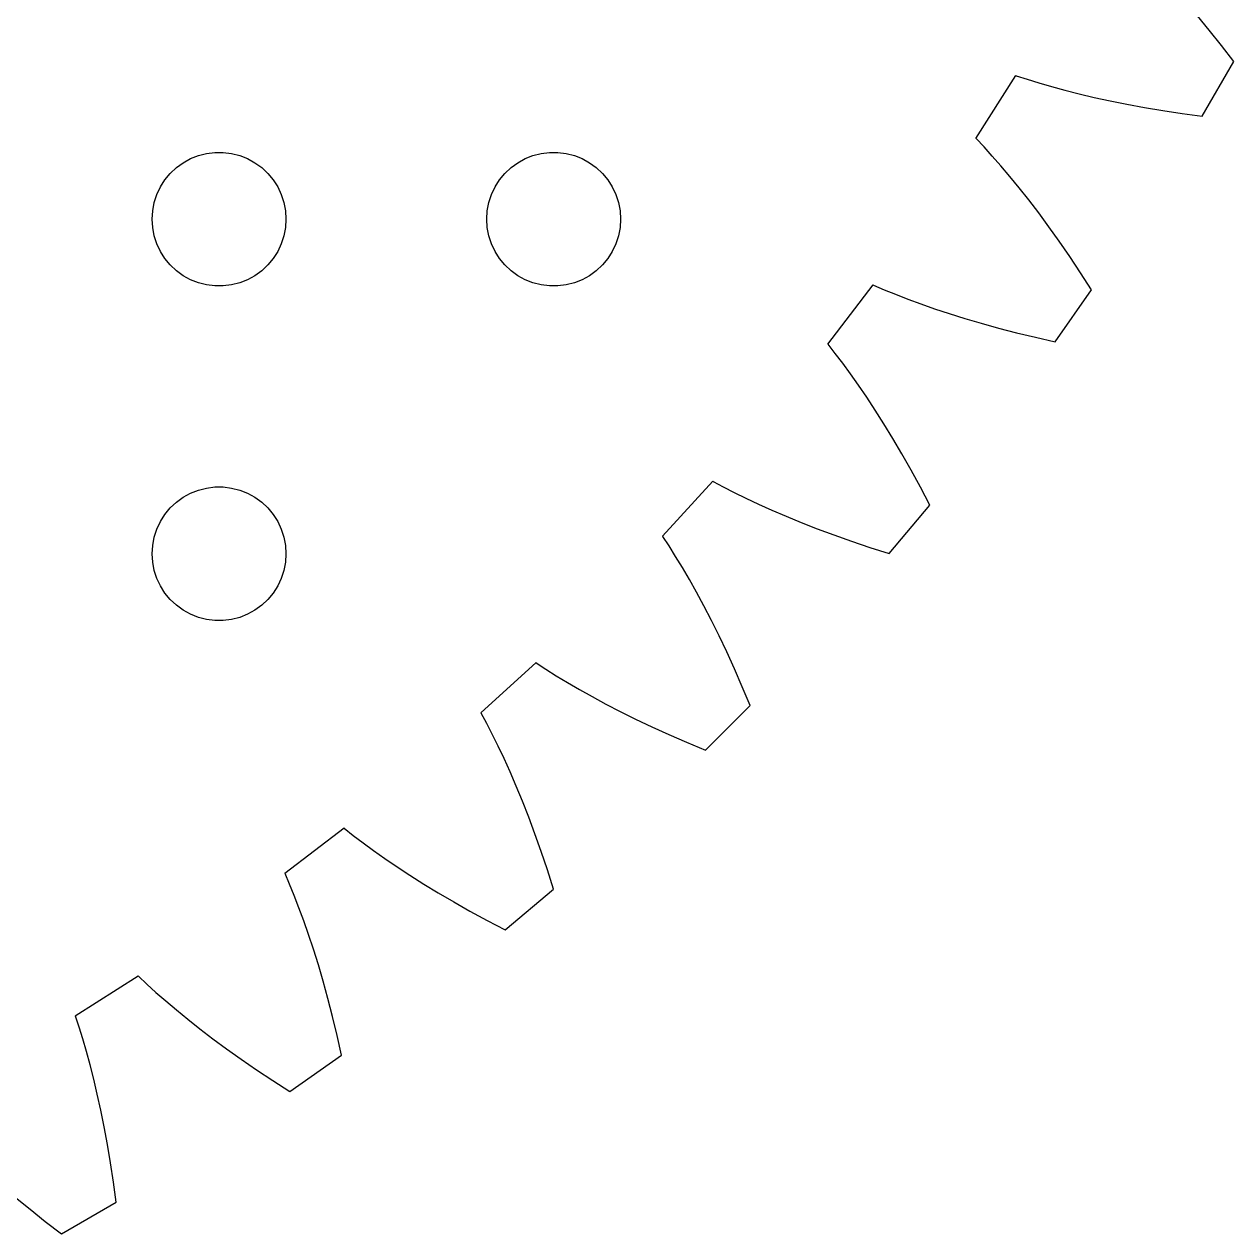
# Model space of a CAD drawing. Header units: metres. Extents: x -69 to 69, y -69 to 69.
# Drawn here: x 33.13 to 60.25, y -60.25 to -33.13 of the extents above; entities that cross this region are included whole.
import ezdxf

# ---------------------------------------------------------------- set-up
doc = ezdxf.new("R2010")
doc.units = ezdxf.units.M

msp = doc.modelspace()

# ---------------------------------------------------------------- linework, layer by layer
for p, q in [((59.6965, -33.2631), (59.4301, -32.94)), ((59.9686, -33.6047), (59.6965, -33.2631)), ((60.2459, -33.9651), (59.9686, -33.6047)), ((59.5376, -35.1919), (60.2459, -33.9651)), ((54.4625, -35.6875), (55.3633, -34.2792)), ((55.3633, -34.2792), (55.3705, -34.2837)), ((55.3705, -34.2837), (55.615, -34.3639)), ((55.615, -34.3639), (55.8779, -34.4454)), ((55.8779, -34.4454), (56.1594, -34.5274)), ((56.1594, -34.5274), (56.4595, -34.6094)), ((56.4595, -34.6094), (56.7783, -34.6908)), ((56.7783, -34.6908), (57.116, -34.771)), ((57.116, -34.771), (57.4724, -34.8493)), ((57.4724, -34.8493), (57.8477, -34.9252)), ((57.8477, -34.9252), (58.2419, -34.998)), ((58.2419, -34.998), (58.655, -35.0671)), ((58.655, -35.0671), (59.0869, -35.132)), ((59.0869, -35.132), (59.5376, -35.1919)), ((54.4722, -35.6938), (54.4625, -35.6875)), ((54.6482, -35.8814), (54.4722, -35.6938)), ((37.0365, -36.0734), (37.2189, -36.0266)), ((37.2189, -36.0266), (37.4058, -36.003)), ((37.4058, -36.003), (37.5942, -36.003)), ((37.5942, -36.003), (37.7811, -36.0266)), ((37.7811, -36.0266), (37.9635, -36.0734)), ((44.5365, -36.0734), (44.7189, -36.0266)), ((44.7189, -36.0266), (44.9058, -36.003)), ((44.9058, -36.003), (45.0942, -36.003)), ((45.0942, -36.003), (45.2811, -36.0266)), ((45.2811, -36.0266), (45.4635, -36.0734)), ((54.8331, -36.0853), (54.6482, -35.8814)), ((36.5439, -36.3442), (36.6963, -36.2335)), ((36.6963, -36.2335), (36.8613, -36.1428)), ((36.8613, -36.1428), (37.0365, -36.0734)), ((37.9635, -36.0734), (38.1387, -36.1428)), ((38.1387, -36.1428), (38.3037, -36.2335)), ((38.3037, -36.2335), (38.4561, -36.3442)), ((44.0439, -36.3442), (44.1963, -36.2335)), ((44.1963, -36.2335), (44.3613, -36.1428)), ((44.3613, -36.1428), (44.5365, -36.0734)), ((45.4635, -36.0734), (45.6387, -36.1428)), ((45.6387, -36.1428), (45.8037, -36.2335)), ((45.8037, -36.2335), (45.9561, -36.3442)), ((55.0264, -36.3058), (54.8331, -36.0853)), ((55.2276, -36.5431), (55.0264, -36.3058)), ((36.2865, -36.6183), (36.4065, -36.4732)), ((36.4065, -36.4732), (36.5439, -36.3442)), ((38.4561, -36.3442), (38.5934, -36.4732)), ((38.5934, -36.4732), (38.7135, -36.6183)), ((43.7865, -36.6183), (43.9065, -36.4732)), ((43.9065, -36.4732), (44.0439, -36.3442)), ((45.9561, -36.3442), (46.0934, -36.4732)), ((46.0934, -36.4732), (46.2135, -36.6183)), ((55.4361, -36.7977), (55.2276, -36.5431)), ((36.1053, -36.9478), (36.1855, -36.7774)), ((36.1855, -36.7774), (36.2865, -36.6183)), ((38.7135, -36.6183), (38.8145, -36.7774)), ((38.8145, -36.7774), (38.8947, -36.9478)), ((43.6053, -36.9478), (43.6855, -36.7774)), ((43.6855, -36.7774), (43.7865, -36.6183)), ((46.2135, -36.6183), (46.3145, -36.7774)), ((46.3145, -36.7774), (46.3947, -36.9478)), ((55.6515, -37.0698), (55.4361, -36.7977)), ((36.0118, -37.312), (36.0471, -37.127)), ((36.0471, -37.127), (36.1053, -36.9478)), ((38.8947, -36.9478), (38.9529, -37.127)), ((38.9529, -37.127), (38.9882, -37.312)), ((43.5118, -37.312), (43.5471, -37.127)), ((43.5471, -37.127), (43.6053, -36.9478)), ((46.3947, -36.9478), (46.4529, -37.127)), ((46.4529, -37.127), (46.4882, -37.312)), ((55.8731, -37.3598), (55.6515, -37.0698)), ((36, -37.5), (36.0118, -37.312)), ((38.9882, -37.312), (39, -37.5)), ((43.5, -37.5), (43.5118, -37.312)), ((46.4882, -37.312), (46.5, -37.5)), ((56.1005, -37.6678), (55.8731, -37.3598)), ((36.0118, -37.688), (36, -37.5)), ((36.0471, -37.873), (36.0118, -37.688)), ((38.9882, -37.688), (38.9529, -37.873)), ((39, -37.5), (38.9882, -37.688)), ((43.5118, -37.688), (43.5, -37.5)), ((43.5471, -37.873), (43.5118, -37.688)), ((46.4882, -37.688), (46.4529, -37.873)), ((46.5, -37.5), (46.4882, -37.688)), ((56.3331, -37.9943), (56.1005, -37.6678)), ((36.1053, -38.0522), (36.0471, -37.873)), ((38.9529, -37.873), (38.8947, -38.0522)), ((43.6053, -38.0522), (43.5471, -37.873)), ((46.4529, -37.873), (46.3947, -38.0522)), ((36.1855, -38.2226), (36.1053, -38.0522)), ((36.2865, -38.3817), (36.1855, -38.2226)), ((38.8145, -38.2226), (38.7135, -38.3817)), ((38.8947, -38.0522), (38.8145, -38.2226)), ((43.6855, -38.2226), (43.6053, -38.0522)), ((43.7865, -38.3817), (43.6855, -38.2226)), ((46.3145, -38.2226), (46.2135, -38.3817)), ((46.3947, -38.0522), (46.3145, -38.2226)), ((56.5703, -38.3394), (56.3331, -37.9943)), ((36.4065, -38.5268), (36.2865, -38.3817)), ((38.7135, -38.3817), (38.5934, -38.5268)), ((43.9065, -38.5268), (43.7865, -38.3817)), ((46.2135, -38.3817), (46.0934, -38.5268)), ((56.8116, -38.7035), (56.5703, -38.3394)), ((36.5439, -38.6558), (36.4065, -38.5268)), ((36.6963, -38.7665), (36.5439, -38.6558)), ((36.8613, -38.8572), (36.6963, -38.7665)), ((38.3037, -38.7665), (38.1387, -38.8572)), ((38.4561, -38.6558), (38.3037, -38.7665)), ((38.5934, -38.5268), (38.4561, -38.6558)), ((44.0439, -38.6558), (43.9065, -38.5268)), ((44.1963, -38.7665), (44.0439, -38.6558)), ((44.3613, -38.8572), (44.1963, -38.7665)), ((45.8037, -38.7665), (45.6387, -38.8572)), ((45.9561, -38.6558), (45.8037, -38.7665)), ((46.0934, -38.5268), (45.9561, -38.6558)), ((57.0564, -39.0866), (56.8116, -38.7035)), ((37.0365, -38.9266), (36.8613, -38.8572)), ((37.2189, -38.9734), (37.0365, -38.9266)), ((37.4058, -38.997), (37.2189, -38.9734)), ((37.5942, -38.997), (37.4058, -38.997)), ((37.7811, -38.9734), (37.5942, -38.997)), ((37.9635, -38.9266), (37.7811, -38.9734)), ((38.1387, -38.8572), (37.9635, -38.9266)), ((44.5365, -38.9266), (44.3613, -38.8572)), ((44.7189, -38.9734), (44.5365, -38.9266)), ((44.9058, -38.997), (44.7189, -38.9734)), ((45.0942, -38.997), (44.9058, -38.997)), ((45.2811, -38.9734), (45.0942, -38.997)), ((45.4635, -38.9266), (45.2811, -38.9734)), ((45.6387, -38.8572), (45.4635, -38.9266)), ((51.1449, -40.2984), (52.165, -38.974)), ((52.165, -38.974), (52.1718, -38.9791)), ((52.1718, -38.9791), (52.4083, -39.0803)), ((52.4083, -39.0803), (52.6631, -39.1844)), ((52.6631, -39.1844), (52.9364, -39.2906)), ((52.9364, -39.2906), (53.2282, -39.3985)), ((56.2438, -40.2471), (57.0564, -39.0866)), ((53.2282, -39.3985), (53.5388, -39.5074)), ((53.5388, -39.5074), (53.8681, -39.6167)), ((53.8681, -39.6167), (54.2164, -39.7257)), ((54.2164, -39.7257), (54.5837, -39.834)), ((54.5837, -39.834), (54.97, -39.9409)), ((54.97, -39.9409), (55.3755, -40.0458)), ((55.3755, -40.0458), (55.8001, -40.1481)), ((51.154, -40.3055), (51.1449, -40.2984)), ((51.313, -40.5078), (51.154, -40.3055)), ((55.8001, -40.1481), (56.2438, -40.2471)), ((51.4794, -40.727), (51.313, -40.5078)), ((51.6528, -40.9635), (51.4794, -40.727)), ((51.8325, -41.2175), (51.6528, -40.9635)), ((52.0181, -41.4892), (51.8325, -41.2175)), ((52.2088, -41.7791), (52.0181, -41.4892)), ((52.4044, -42.0872), (52.2088, -41.7791)), ((52.604, -42.414), (52.4044, -42.0872)), ((52.8073, -42.7595), (52.604, -42.414)), ((53.0135, -43.124), (52.8073, -42.7595)), ((47.438, -44.6026), (48.5697, -43.3722)), ((48.5697, -43.3722), (48.576, -43.3778)), ((48.576, -43.3778), (48.8028, -43.4993)), ((53.2222, -43.5076), (53.0135, -43.124)), ((36.6963, -43.7335), (36.8613, -43.6428)), ((36.8613, -43.6428), (37.0365, -43.5734)), ((37.0365, -43.5734), (37.2189, -43.5266)), ((37.2189, -43.5266), (37.4058, -43.503)), ((37.4058, -43.503), (37.5942, -43.503)), ((37.5942, -43.503), (37.7811, -43.5266)), ((37.7811, -43.5266), (37.9635, -43.5734)), ((37.9635, -43.5734), (38.1387, -43.6428)), ((38.1387, -43.6428), (38.3037, -43.7335)), ((48.8028, -43.4993), (49.0476, -43.6252)), ((49.0476, -43.6252), (49.3106, -43.7548)), ((53.4326, -43.9107), (53.2222, -43.5076)), ((36.4065, -43.9732), (36.5439, -43.8442)), ((36.5439, -43.8442), (36.6963, -43.7335)), ((38.3037, -43.7335), (38.4561, -43.8442)), ((38.4561, -43.8442), (38.5934, -43.9732)), ((49.3106, -43.7548), (49.5919, -43.8877)), ((49.5919, -43.8877), (49.8918, -44.0232)), ((52.522, -44.9959), (53.4326, -43.9107)), ((36.1855, -44.2774), (36.2865, -44.1183)), ((36.2865, -44.1183), (36.4065, -43.9732)), ((38.5934, -43.9732), (38.7135, -44.1183)), ((38.7135, -44.1183), (38.8145, -44.2774)), ((49.8918, -44.0232), (50.2103, -44.1608)), ((50.2103, -44.1608), (50.5478, -44.2999)), ((36.0471, -44.627), (36.1053, -44.4478)), ((36.1053, -44.4478), (36.1855, -44.2774)), ((38.8145, -44.2774), (38.8947, -44.4478)), ((38.8947, -44.4478), (38.9529, -44.627)), ((50.5478, -44.2999), (50.9042, -44.4397)), ((50.9042, -44.4397), (51.2798, -44.5799)), ((36.0118, -44.812), (36.0471, -44.627)), ((38.9529, -44.627), (38.9882, -44.812)), ((47.4464, -44.6105), (47.438, -44.6026)), ((47.5872, -44.8259), (47.4464, -44.6105)), ((51.2798, -44.5799), (51.6745, -44.7197)), ((51.6745, -44.7197), (52.0886, -44.8586)), ((36, -45), (36.0118, -44.812)), ((36.0118, -45.188), (36, -45)), ((38.9882, -44.812), (39, -45)), ((39, -45), (38.9882, -45.188)), ((47.7339, -45.0588), (47.5872, -44.8259)), ((52.0886, -44.8586), (52.522, -44.9959)), ((36.0471, -45.373), (36.0118, -45.188)), ((38.9882, -45.188), (38.9529, -45.373)), ((47.886, -45.3094), (47.7339, -45.0588)), ((36.1053, -45.5522), (36.0471, -45.373)), ((36.1855, -45.7226), (36.1053, -45.5522)), ((38.8947, -45.5522), (38.8145, -45.7226)), ((38.9529, -45.373), (38.8947, -45.5522)), ((48.0429, -45.5781), (47.886, -45.3094)), ((36.2865, -45.8817), (36.1855, -45.7226)), ((38.8145, -45.7226), (38.7135, -45.8817)), ((48.2041, -45.865), (48.0429, -45.5781)), ((36.4065, -46.0268), (36.2865, -45.8817)), ((36.5439, -46.1558), (36.4065, -46.0268)), ((38.5934, -46.0268), (38.4561, -46.1558)), ((38.7135, -45.8817), (38.5934, -46.0268)), ((48.3689, -46.1704), (48.2041, -45.865)), ((36.6963, -46.2665), (36.5439, -46.1558)), ((36.8613, -46.3572), (36.6963, -46.2665)), ((37.0365, -46.4266), (36.8613, -46.3572)), ((38.1387, -46.3572), (37.9635, -46.4266)), ((38.3037, -46.2665), (38.1387, -46.3572)), ((38.4561, -46.1558), (38.3037, -46.2665)), ((48.5368, -46.4944), (48.3689, -46.1704)), ((37.2189, -46.4734), (37.0365, -46.4266)), ((37.4058, -46.497), (37.2189, -46.4734)), ((37.5942, -46.497), (37.4058, -46.497)), ((37.7811, -46.4734), (37.5942, -46.497)), ((37.9635, -46.4266), (37.7811, -46.4734)), ((48.7072, -46.8373), (48.5368, -46.4944)), ((48.8796, -47.1992), (48.7072, -46.8373)), ((43.3701, -48.5674), (44.6047, -47.4403)), ((44.6047, -47.4403), (44.6105, -47.4464)), ((44.6105, -47.4464), (44.8259, -47.5872)), ((49.0533, -47.5803), (48.8796, -47.1992)), ((44.8259, -47.5872), (45.0588, -47.7339)), ((49.2277, -47.9807), (49.0533, -47.5803)), ((45.0588, -47.7339), (45.3094, -47.886)), ((45.3094, -47.886), (45.5781, -48.0429)), ((49.4023, -48.4005), (49.2277, -47.9807)), ((45.5781, -48.0429), (45.865, -48.2041)), ((45.865, -48.2041), (46.1704, -48.3689)), ((46.1704, -48.3689), (46.4944, -48.5368)), ((46.4944, -48.5368), (46.8373, -48.7072)), ((48.4005, -49.4023), (49.4023, -48.4005)), ((43.3778, -48.576), (43.3701, -48.5674)), ((43.4993, -48.8028), (43.3778, -48.576)), ((43.6252, -49.0476), (43.4993, -48.8028)), ((46.8373, -48.7072), (47.1992, -48.8796)), ((43.7548, -49.3106), (43.6252, -49.0476)), ((47.1992, -48.8796), (47.5803, -49.0533)), ((47.5803, -49.0533), (47.9807, -49.2277)), ((43.8877, -49.5919), (43.7548, -49.3106)), ((47.9807, -49.2277), (48.4005, -49.4023)), ((44.0232, -49.8918), (43.8877, -49.5919)), ((44.1608, -50.2103), (44.0232, -49.8918)), ((44.2999, -50.5478), (44.1608, -50.2103)), ((44.4397, -50.9042), (44.2999, -50.5478)), ((44.5799, -51.2798), (44.4397, -50.9042)), ((38.9722, -52.1625), (40.3003, -51.1473)), ((40.3003, -51.1473), (40.3055, -51.154)), ((40.3055, -51.154), (40.5078, -51.313)), ((40.5078, -51.313), (40.727, -51.4794)), ((40.727, -51.4794), (40.9635, -51.6528)), ((44.7197, -51.6745), (44.5799, -51.2798)), ((40.9635, -51.6528), (41.2175, -51.8325)), ((44.8586, -52.0886), (44.7197, -51.6745)), ((41.2175, -51.8325), (41.4892, -52.0181)), ((41.4892, -52.0181), (41.7791, -52.2088)), ((38.9791, -52.1718), (38.9722, -52.1625)), ((39.0803, -52.4083), (38.9791, -52.1718)), ((41.7791, -52.2088), (42.0872, -52.4044)), ((44.9959, -52.522), (44.8586, -52.0886)), ((39.1844, -52.6631), (39.0803, -52.4083)), ((42.0872, -52.4044), (42.414, -52.604)), ((42.414, -52.604), (42.7595, -52.8073)), ((43.9107, -53.4326), (44.9959, -52.522)), ((39.2906, -52.9364), (39.1844, -52.6631)), ((42.7595, -52.8073), (43.124, -53.0135)), ((39.3985, -53.2282), (39.2906, -52.9364)), ((43.124, -53.0135), (43.5076, -53.2222)), ((39.5074, -53.5388), (39.3985, -53.2282)), ((43.5076, -53.2222), (43.9107, -53.4326)), ((39.6167, -53.8681), (39.5074, -53.5388)), ((39.7257, -54.2164), (39.6167, -53.8681)), ((39.834, -54.5837), (39.7257, -54.2164)), ((34.2776, -55.3607), (35.6891, -54.4651)), ((35.6891, -54.4651), (35.6938, -54.4722)), ((35.6938, -54.4722), (35.8814, -54.6482)), ((35.8814, -54.6482), (36.0853, -54.8331)), ((39.9409, -54.97), (39.834, -54.5837)), ((36.0853, -54.8331), (36.3058, -55.0264)), ((36.3058, -55.0264), (36.5431, -55.2276)), ((40.0458, -55.3755), (39.9409, -54.97)), ((36.5431, -55.2276), (36.7977, -55.4361)), ((34.2837, -55.3705), (34.2776, -55.3607)), ((34.3639, -55.615), (34.2837, -55.3705)), ((36.7977, -55.4361), (37.0698, -55.6515)), ((40.1481, -55.8001), (40.0458, -55.3755)), ((34.4454, -55.8779), (34.3639, -55.615)), ((37.0698, -55.6515), (37.3598, -55.8731)), ((40.2471, -56.2438), (40.1481, -55.8001)), ((34.5274, -56.1594), (34.4454, -55.8779)), ((37.3598, -55.8731), (37.6678, -56.1005)), ((37.6678, -56.1005), (37.9943, -56.3331)), ((34.6094, -56.4595), (34.5274, -56.1594)), ((37.9943, -56.3331), (38.3394, -56.5703)), ((39.0866, -57.0564), (40.2471, -56.2438)), ((34.6908, -56.7783), (34.6094, -56.4595)), ((38.3394, -56.5703), (38.7035, -56.8116)), ((34.771, -57.116), (34.6908, -56.7783)), ((38.7035, -56.8116), (39.0866, -57.0564)), ((34.8493, -57.4724), (34.771, -57.116)), ((34.9252, -57.8477), (34.8493, -57.4724)), ((34.998, -58.2419), (34.9252, -57.8477)), ((35.0671, -58.655), (34.998, -58.2419)), ((35.132, -59.0869), (35.0671, -58.655)), ((35.1919, -59.5376), (35.132, -59.0869)), ((32.94, -59.4301), (33.2631, -59.6965)), ((33.9651, -60.2459), (35.1919, -59.5376)), ((33.2631, -59.6965), (33.6047, -59.9686)), ((33.6047, -59.9686), (33.9651, -60.2459))]:
    msp.add_line(p, q)

doc.saveas('drawing.dxf')
